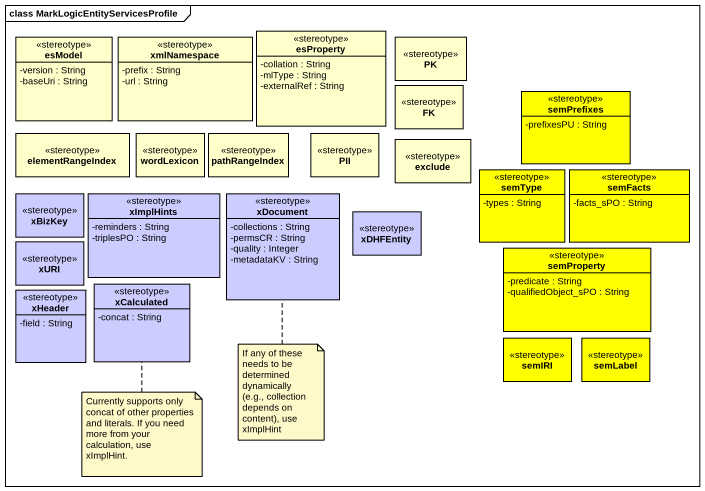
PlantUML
@startuml
mainframe class MarkLogicEntityServicesProfile
hide circle
hide empty members
skinparam classAttributeIconSize 0
class esModel <<stereotype>> #FFFFCC {
  -version : String
  -baseUri : String
}
class xmlNamespace <<stereotype>> #FFFFCC {
  -prefix : String
  -url : String
}
class esProperty <<stereotype>> #FFFFCC {
  -collation : String
  -mlType : String
  -externalRef : String
}
class PK <<stereotype>> #FFFFCC
class FK <<stereotype>> #FFFFCC
class semPrefixes <<stereotype>> #FFFF00 {
  -prefixesPU : String
}
class elementRangeIndex <<stereotype>> #FFFFCC
class wordLexicon <<stereotype>> #FFFFCC
class pathRangeIndex <<stereotype>> #FFFFCC
class PII <<stereotype>> #FFFFCC
class exclude <<stereotype>> #FFFFCC
class semType <<stereotype>> #FFFF00 {
  -types : String
}
class semFacts <<stereotype>> #FFFF00 {
  -facts_sPO : String
}
class xBizKey <<stereotype>> #CCCCFF
class xImplHints <<stereotype>> #CCCCFF {
  -reminders : String
  -triplesPO : String
}
class xDocument <<stereotype>> #CCCCFF {
  -collections : String
  -permsCR : String
  -quality : Integer
  -metadataKV : String
}
class xDHFEntity <<stereotype>> #CCCCFF
class xURI <<stereotype>> #CCCCFF
class semProperty <<stereotype>> #FFFF00 {
  -predicate : String
  -qualifiedObject_sPO : String
}
class xHeader <<stereotype>> #CCCCFF {
  -field : String
}
class xCalculated <<stereotype>> #CCCCFF {
  -concat : String
}
class semIRI <<stereotype>> #FFFF00
class semLabel <<stereotype>> #FFFF00
note bottom of xDocument : If any of these needs to be determined dynamically (e.g., collection depends on content), use xImplHint
note bottom of xCalculated : Currently supports only concat of other properties and literals. If you need more from your calculation, use xImplHint.
@enduml
